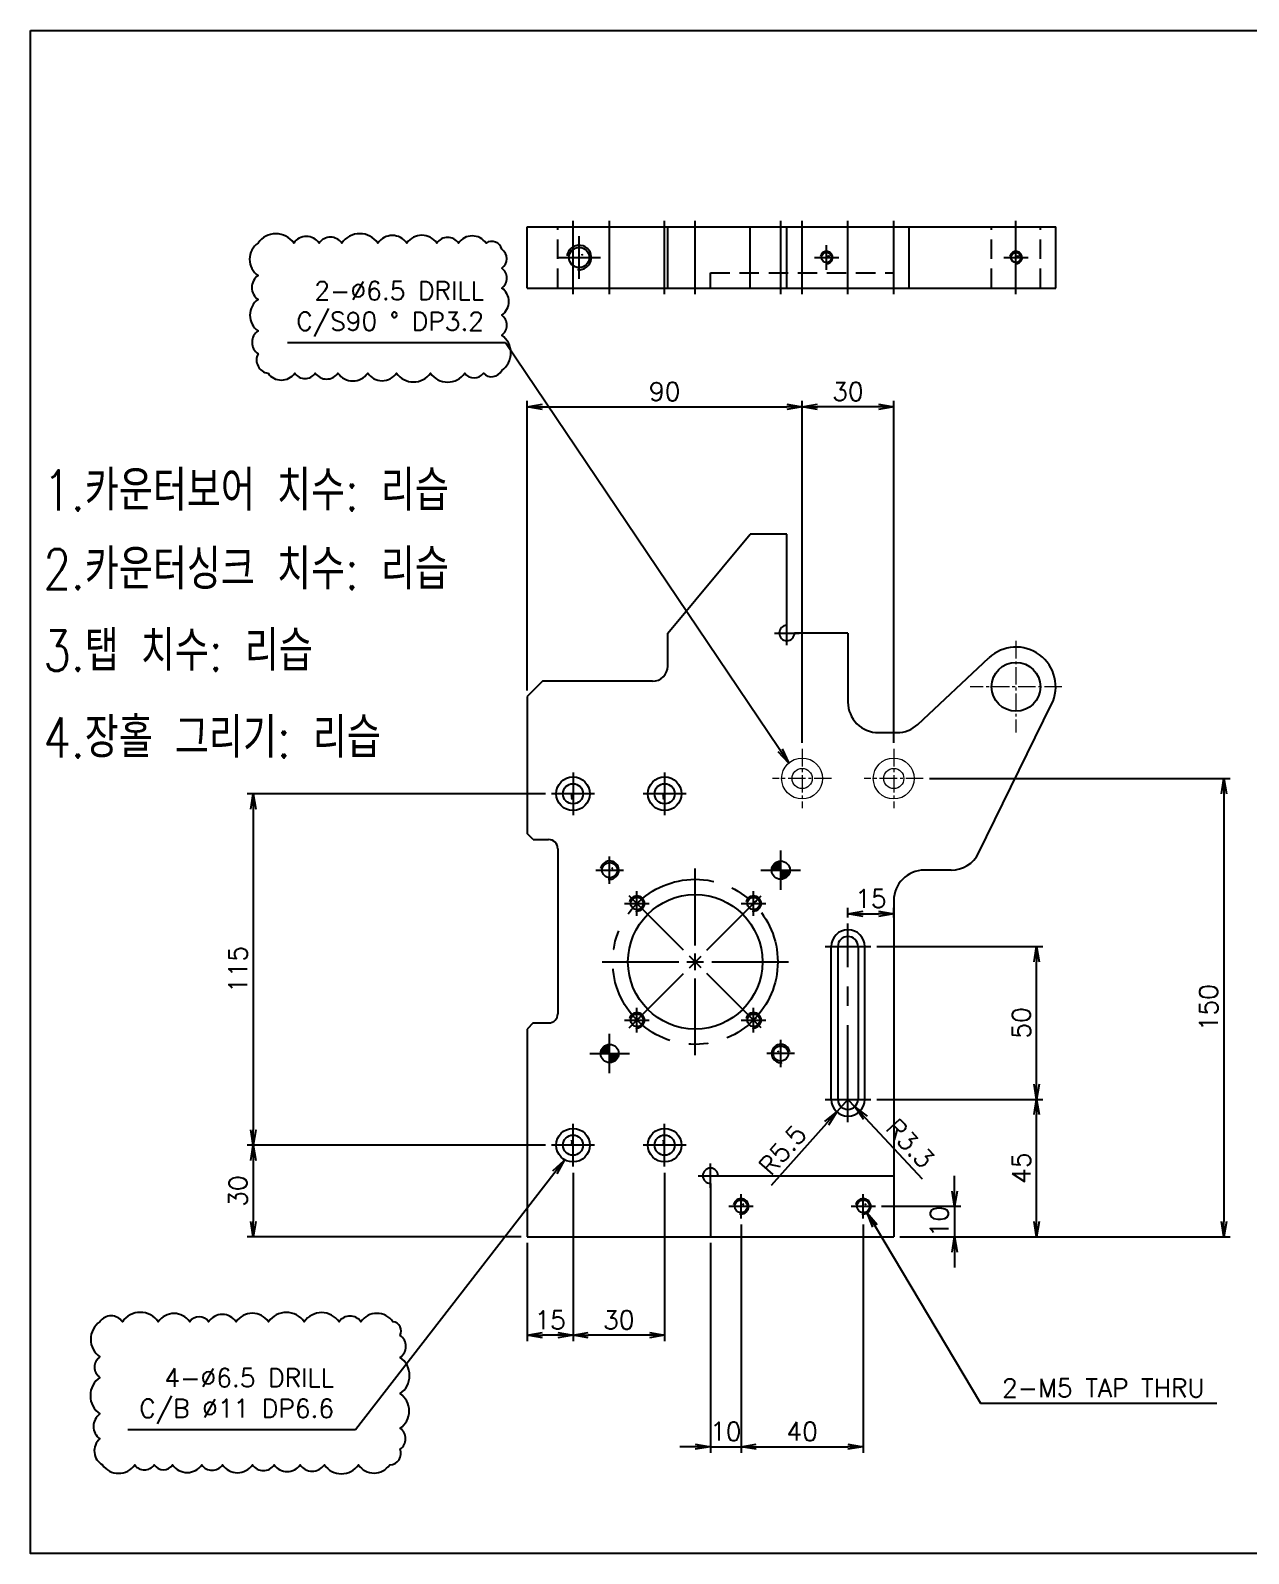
# Model space of a CAD drawing. Header units: millimetres. Extents: x -69 to 11173, y 1341 to 6119.
# Drawn here: x 9658.5 to 10057.2, y 3392.3 to 3890.7 of the extents above; entities that cross this region are included whole.
import ezdxf

# ---------------------------------------------------------------- set-up
doc = ezdxf.new("R2010")
doc.units = ezdxf.units.MM
for name, pattern in [('CENTER', [50.8, 31.75, -6.35, 6.35, -6.35]), ('CENTER2', [28.575, 19.05, -3.175, 3.175, -3.175]), ('HIDDEN', [9.525, 6.35, -3.175])]:
    doc.linetypes.add(name, pattern=pattern)
for name, color, linetype in [('0 [SD 2]', 2, 'HIDDEN'), ('1', 220, 'CENTER'), ('3', 223, 'HIDDEN'), ('CL', 1, 'CENTER'), ('O', 7, 'Continuous')]:
    doc.layers.add(name, color=color, linetype=linetype)
for name, color, linetype, lineweight in [('05. 외형선_1', 7, 'Continuous', 20), ('07. Center', 1, 'CENTER2', 13), ('AM_5', 3, 'Continuous', 25), ('CENTER', 1, 'CENTER', 25)]:
    doc.layers.add(name, color=color, linetype=linetype, lineweight=lineweight)
doc.styles.get("Standard").update_dxf_attribs({"font": 'romans.shx', "bigfont": 'whgtxt.shx'})
doc.dimstyles.new('ISO-25 x2', dxfattribs={"dimscale": 2, "dimtxt": 3, "dimasz": 2.5, "dimexe": 1, "dimexo": 1, "dimgap": 1, "dimtad": 1, "dimdsep": 46, "dimtxsty": 'Standard', "dimblk": 'OPEN', "dimcen": 2.5, "dimclrd": 4, "dimclre": 4, "dimclrt": 2, "dimadec": 1, "dimazin": 2, "dimtfac": 1, "dimtmove": 0, "dimatfit": 0, "dimldrblk": 'OPEN', "dimfxl": 1, "dimarcsym": 0})

# ---------------------------------------------------------------- blocks, each defined once
blk = doc.blocks.new('NC4_LHH')
h = blk.add_hatch(color=3)
h.paths.add_polyline_path([(0, 0), (0, 2, 0.414214), (-2, 0)])
h.paths.add_polyline_path([(2, 0), (0, 0), (0, -2, 0.414214)])
at = {"layer": 'CENTER', "ltscale": 0.3}
for p, q in [((0, -4.32), (0, 4.32)), ((-4.32, 0), (4.32, 0))]:
    blk.add_line(p, q, dxfattribs=at)
at = {"layer": 'O', "color": 3, "linetype": 'ByBlock', "lineweight": -2}
blk.add_circle((0, 0), 2, dxfattribs=at)
blk = doc.blocks.new('*U372')
at = {"layer": 'CL', "color": 0, "transparency": 16777216}
for p, q in [((0, 5.4), (0, 30.5)), ((-30.5, 0), (-5.4, 0)), ((5.4, 0), (30.5, 0)), ((0, -30.5), (0, -5.4))]:
    blk.add_line(p, q, dxfattribs=at)
at = {"layer": 'CL', "color": 0, "linetype": 'Continuous', "transparency": 16777216}
for p, q in [((-2.7, 0), (2.7, 0)), ((0, -2.7), (0, 2.7))]:
    blk.add_line(p, q, dxfattribs=at)
blk = doc.blocks.new('*U373')
at = {"layer": 'CL', "color": 0, "transparency": 16777216}
for p, q in [((0, 5.4), (0, 30.5)), ((-30.5, 0), (-5.4, 0)), ((5.4, 0), (30.5, 0)), ((0, -30.5), (0, -5.4))]:
    blk.add_line(p, q, dxfattribs=at)
at = {"layer": 'CL', "color": 0, "linetype": 'Continuous', "transparency": 16777216}
for p, q in [((-2.7, 0), (2.7, 0)), ((0, -2.7), (0, 2.7))]:
    blk.add_line(p, q, dxfattribs=at)
blk = doc.blocks.new('_OPEN')
at = {"color": 0, "linetype": 'ByBlock'}
for p, q in [((-1, 0.167), (0, 0)), ((0, 0), (-1, -0.167)), ((0, 0), (-1, 0))]:
    blk.add_line(p, q, dxfattribs=at)
blk = doc.blocks.new('*D410')
at = {"color": 4, "lineweight": -2, "transparency": 16777216}
for p, q in [((9891.12, 3499.97), (9891.12, 3425.29)), ((9931.12, 3499.97), (9931.12, 3425.29)), ((9896.12, 3427.29), (9926.12, 3427.29))]:
    blk.add_line(p, q, dxfattribs=at)
at = {"layer": 'Defpoints', "color": 0, "transparency": 16777216}
for p in [(9891.12, 3501.97), (9931.12, 3501.97), (9931.12, 3427.29)]:
    blk.add_point(p, dxfattribs=at)
at = {"color": 4, "lineweight": -2, "transparency": 16777216, "xscale": 5, "yscale": 5, "zscale": 5, "rotation": 180}
blk.add_blockref('_OPEN', (9891.12, 3427.29), dxfattribs=at)
at = {"color": 4, "lineweight": -2, "transparency": 16777216, "xscale": 5, "yscale": 5, "zscale": 5}
blk.add_blockref('_OPEN', (9931.12, 3427.29), dxfattribs=at)
at = {"color": 2, "transparency": 16777216, "insert": (9911.12, 3432.29), "char_height": 6, "attachment_point": 5}
blk.add_mtext('40', dxfattribs=at)
blk = doc.blocks.new('*D411')
at = {"color": 4, "lineweight": -2, "transparency": 16777216}
for p, q in [((9891.12, 3499.97), (9891.12, 3425.29)), ((9881.12, 3493.97), (9881.12, 3425.29)), ((9876.12, 3427.29), (9871.12, 3427.29)), ((9881.12, 3427.29), (9891.12, 3427.29)), ((9896.12, 3427.29), (9901.12, 3427.29))]:
    blk.add_line(p, q, dxfattribs=at)
at = {"layer": 'Defpoints', "color": 0, "transparency": 16777216}
for p in [(9891.12, 3501.97), (9881.12, 3495.97), (9891.12, 3427.29)]:
    blk.add_point(p, dxfattribs=at)
at = {"color": 4, "lineweight": -2, "transparency": 16777216, "xscale": 5, "yscale": 5, "zscale": 5}
blk.add_blockref('_OPEN', (9881.12, 3427.29), dxfattribs=at)
at = {"color": 4, "lineweight": -2, "transparency": 16777216, "xscale": 5, "yscale": 5, "zscale": 5, "rotation": 180}
blk.add_blockref('_OPEN', (9891.12, 3427.29), dxfattribs=at)
at = {"color": 2, "transparency": 16777216, "insert": (9886.12, 3432.29), "char_height": 6, "attachment_point": 5}
blk.add_mtext('10', dxfattribs=at)
blk = doc.blocks.new('*D412')
at = {"color": 4, "lineweight": -2, "transparency": 16777216}
for p, q in [((9961.02, 3510.97), (9961.02, 3515.97)), ((9937.12, 3505.97), (9963.02, 3505.97)), ((9961.02, 3505.97), (9961.02, 3495.97)), ((9943.12, 3495.97), (9963.02, 3495.97)), ((9961.02, 3490.97), (9961.02, 3485.97))]:
    blk.add_line(p, q, dxfattribs=at)
at = {"layer": 'Defpoints', "color": 0, "transparency": 16777216}
for p in [(9935.12, 3505.97), (9941.12, 3495.97), (9961.02, 3495.97)]:
    blk.add_point(p, dxfattribs=at)
at = {"color": 4, "lineweight": -2, "transparency": 16777216, "xscale": 5, "yscale": 5, "zscale": 5}
for p, rotation in [((9961.02, 3505.97), 270), ((9961.02, 3495.97), 90)]:
    blk.add_blockref('_OPEN', p, dxfattribs=dict(at, rotation=rotation))
at = {"color": 2, "transparency": 16777216, "insert": (9956.02, 3500.97), "char_height": 6, "attachment_point": 5, "rotation": 90}
blk.add_mtext('10', dxfattribs=at)
blk = doc.blocks.new('*D413')
at = {"color": 4, "lineweight": -2, "transparency": 16777216}
for p, q in [((9836.12, 3516.97), (9836.12, 3461.79)), ((9866.12, 3516.97), (9866.12, 3461.79)), ((9861.12, 3463.79), (9841.12, 3463.79))]:
    blk.add_line(p, q, dxfattribs=at)
at = {"layer": 'Defpoints', "color": 0, "transparency": 16777216}
for p in [(9836.12, 3518.97), (9866.12, 3518.97), (9836.12, 3463.79)]:
    blk.add_point(p, dxfattribs=at)
at = {"color": 4, "lineweight": -2, "transparency": 16777216, "xscale": 5, "yscale": 5, "zscale": 5, "rotation": 180}
blk.add_blockref('_OPEN', (9836.12, 3463.79), dxfattribs=at)
at = {"color": 4, "lineweight": -2, "transparency": 16777216, "xscale": 5, "yscale": 5, "zscale": 5}
blk.add_blockref('_OPEN', (9866.12, 3463.79), dxfattribs=at)
at = {"color": 2, "transparency": 16777216, "insert": (9851.12, 3468.79), "char_height": 6, "attachment_point": 5}
blk.add_mtext('30', dxfattribs=at)
blk = doc.blocks.new('*D414')
at = {"color": 4, "lineweight": -2, "transparency": 16777216}
for p, q in [((9836.12, 3516.97), (9836.12, 3461.79)), ((9821.12, 3493.97), (9821.12, 3461.79)), ((9831.12, 3463.79), (9826.12, 3463.79))]:
    blk.add_line(p, q, dxfattribs=at)
at = {"layer": 'Defpoints', "color": 0, "transparency": 16777216}
for p in [(9836.12, 3518.97), (9821.12, 3495.97), (9821.12, 3463.79)]:
    blk.add_point(p, dxfattribs=at)
at = {"color": 4, "lineweight": -2, "transparency": 16777216, "xscale": 5, "yscale": 5, "zscale": 5, "rotation": 180}
blk.add_blockref('_OPEN', (9821.12, 3463.79), dxfattribs=at)
at = {"color": 4, "lineweight": -2, "transparency": 16777216, "xscale": 5, "yscale": 5, "zscale": 5}
blk.add_blockref('_OPEN', (9836.12, 3463.79), dxfattribs=at)
at = {"color": 2, "transparency": 16777216, "insert": (9828.62, 3468.79), "char_height": 6, "attachment_point": 5}
blk.add_mtext('15', dxfattribs=at)
blk = doc.blocks.new('*D415')
at = {"color": 4, "lineweight": -2, "transparency": 16777216}
for p, q in [((9827.12, 3640.97), (9729.45, 3640.97)), ((9731.45, 3635.97), (9731.45, 3530.97)), ((9827.12, 3525.97), (9729.45, 3525.97))]:
    blk.add_line(p, q, dxfattribs=at)
at = {"layer": 'Defpoints', "color": 0, "transparency": 16777216}
for p in [(9829.12, 3640.97), (9731.45, 3525.97), (9829.12, 3525.97)]:
    blk.add_point(p, dxfattribs=at)
at = {"color": 4, "lineweight": -2, "transparency": 16777216, "xscale": 5, "yscale": 5, "zscale": 5}
for p, rotation in [((9731.45, 3640.97), 90), ((9731.45, 3525.97), 270)]:
    blk.add_blockref('_OPEN', p, dxfattribs=dict(at, rotation=rotation))
at = {"color": 2, "transparency": 16777216, "insert": (9726.45, 3583.47), "char_height": 6, "attachment_point": 5, "rotation": 90}
blk.add_mtext('115', dxfattribs=at)
blk = doc.blocks.new('*D416')
at = {"color": 4, "lineweight": -2, "transparency": 16777216}
for p, q in [((9827.12, 3525.97), (9729.45, 3525.97)), ((9731.45, 3520.97), (9731.45, 3500.97)), ((9819.12, 3495.97), (9729.45, 3495.97))]:
    blk.add_line(p, q, dxfattribs=at)
at = {"layer": 'Defpoints', "color": 0, "transparency": 16777216}
for p in [(9829.12, 3525.97), (9731.45, 3495.97), (9821.12, 3495.97)]:
    blk.add_point(p, dxfattribs=at)
at = {"color": 4, "lineweight": -2, "transparency": 16777216, "xscale": 5, "yscale": 5, "zscale": 5}
for p, rotation in [((9731.45, 3525.97), 90), ((9731.45, 3495.97), 270)]:
    blk.add_blockref('_OPEN', p, dxfattribs=dict(at, rotation=rotation))
at = {"color": 2, "transparency": 16777216, "insert": (9726.45, 3510.97), "char_height": 6, "attachment_point": 5, "rotation": 90}
blk.add_mtext('30', dxfattribs=at)
blk = doc.blocks.new('*D417')
at = {"color": 4, "lineweight": -2, "transparency": 16777216}
for p, q in [((9926.12, 3600.47), (9926.12, 3603.68)), ((9941.12, 3600.47), (9941.12, 3603.68)), ((9931.12, 3601.68), (9936.12, 3601.68))]:
    blk.add_line(p, q, dxfattribs=at)
at = {"layer": 'Defpoints', "color": 0, "transparency": 16777216}
for p in [(9941.12, 3601.68), (9926.12, 3598.47), (9941.12, 3598.47)]:
    blk.add_point(p, dxfattribs=at)
at = {"color": 4, "lineweight": -2, "transparency": 16777216, "xscale": 5, "yscale": 5, "zscale": 5, "rotation": 180}
blk.add_blockref('_OPEN', (9926.12, 3601.68), dxfattribs=at)
at = {"color": 4, "lineweight": -2, "transparency": 16777216, "xscale": 5, "yscale": 5, "zscale": 5}
blk.add_blockref('_OPEN', (9941.12, 3601.68), dxfattribs=at)
at = {"color": 2, "transparency": 16777216, "insert": (9933.62, 3606.68), "char_height": 6, "attachment_point": 5}
blk.add_mtext('15', dxfattribs=at)
blk = doc.blocks.new('*D418')
at = {"color": 4, "lineweight": -2, "transparency": 16777216}
for p, q in [((9935.62, 3590.97), (9989.87, 3590.97)), ((9987.87, 3545.97), (9987.87, 3585.97)), ((9935.62, 3540.97), (9989.87, 3540.97))]:
    blk.add_line(p, q, dxfattribs=at)
at = {"layer": 'Defpoints', "color": 0, "transparency": 16777216}
for p in [(9933.62, 3590.97), (9987.87, 3590.97), (9933.62, 3540.97)]:
    blk.add_point(p, dxfattribs=at)
at = {"color": 4, "lineweight": -2, "transparency": 16777216, "xscale": 5, "yscale": 5, "zscale": 5}
for p, rotation in [((9987.87, 3590.97), 90), ((9987.87, 3540.97), 270)]:
    blk.add_blockref('_OPEN', p, dxfattribs=dict(at, rotation=rotation))
at = {"color": 2, "transparency": 16777216, "insert": (9982.87, 3565.97), "char_height": 6, "attachment_point": 5, "rotation": 90}
blk.add_mtext('50', dxfattribs=at)
blk = doc.blocks.new('*D419')
at = {"color": 4, "lineweight": -2, "transparency": 16777216}
for p, q in [((9935.62, 3540.97), (9989.87, 3540.97)), ((9987.87, 3500.97), (9987.87, 3535.97)), ((9943.12, 3495.97), (9989.87, 3495.97))]:
    blk.add_line(p, q, dxfattribs=at)
at = {"layer": 'Defpoints', "color": 0, "transparency": 16777216}
for p in [(9933.62, 3540.97), (9987.87, 3540.97), (9941.12, 3495.97)]:
    blk.add_point(p, dxfattribs=at)
at = {"color": 4, "lineweight": -2, "transparency": 16777216, "xscale": 5, "yscale": 5, "zscale": 5}
for p, rotation in [((9987.87, 3540.97), 90), ((9987.87, 3495.97), 270)]:
    blk.add_blockref('_OPEN', p, dxfattribs=dict(at, rotation=rotation))
at = {"color": 2, "transparency": 16777216, "insert": (9982.87, 3518.47), "char_height": 6, "attachment_point": 5, "rotation": 90}
blk.add_mtext('45', dxfattribs=at)
blk = doc.blocks.new('*D420')
at = {"color": 4, "lineweight": -2, "transparency": 16777216}
for p, q in [((9926.12, 3540.97), (9928.37, 3538.56)), ((9931.79, 3534.91), (9950.43, 3514.99))]:
    blk.add_line(p, q, dxfattribs=at)
at = {"layer": 'Defpoints', "color": 0, "transparency": 16777216}
for p in [(9926.12, 3540.97), (9928.37, 3538.56)]:
    blk.add_point(p, dxfattribs=at)
at = {"color": 4, "lineweight": -2, "transparency": 16777216, "xscale": 5, "yscale": 5, "zscale": 5, "rotation": 133.1016773975077}
blk.add_blockref('_OPEN', (9928.37, 3538.56), dxfattribs=at)
at = {"color": 2, "transparency": 16777216, "insert": (9946.47, 3526.54), "char_height": 6, "attachment_point": 5, "rotation": 313.1017}
blk.add_mtext('R3.3', dxfattribs=at)
blk = doc.blocks.new('*D421')
at = {"color": 4, "lineweight": -2, "transparency": 16777216}
for p, q in [((9926.12, 3540.97), (9922.46, 3536.86)), ((9919.14, 3533.12), (9901, 3512.74))]:
    blk.add_line(p, q, dxfattribs=at)
at = {"layer": 'Defpoints', "color": 0, "transparency": 16777216}
for p in [(9926.12, 3540.97), (9922.46, 3536.86)]:
    blk.add_point(p, dxfattribs=at)
at = {"color": 4, "lineweight": -2, "transparency": 16777216, "xscale": 5, "yscale": 5, "zscale": 5, "rotation": 48.33031646473793}
blk.add_blockref('_OPEN', (9922.46, 3536.86), dxfattribs=at)
at = {"color": 2, "transparency": 16777216, "insert": (9904.67, 3524.39), "char_height": 6, "attachment_point": 5, "rotation": 48.3303}
blk.add_mtext('R5.5', dxfattribs=at)
blk = doc.blocks.new('*D422')
at = {"color": 4, "lineweight": -2, "transparency": 16777216}
for p, q in [((9952.79, 3645.96), (10051.18, 3645.96)), ((10049.18, 3640.96), (10049.18, 3500.97)), ((9943.12, 3495.97), (10051.18, 3495.97))]:
    blk.add_line(p, q, dxfattribs=at)
at = {"layer": 'Defpoints', "color": 0, "transparency": 16777216}
for p in [(9950.79, 3645.96), (9941.12, 3495.97), (10049.18, 3495.97)]:
    blk.add_point(p, dxfattribs=at)
at = {"color": 4, "lineweight": -2, "transparency": 16777216, "xscale": 5, "yscale": 5, "zscale": 5}
for p, rotation in [((10049.18, 3645.96), 90), ((10049.18, 3495.97), 270)]:
    blk.add_blockref('_OPEN', p, dxfattribs=dict(at, rotation=rotation))
at = {"color": 2, "transparency": 16777216, "insert": (10044.18, 3570.97), "char_height": 6, "attachment_point": 5, "rotation": 90}
blk.add_mtext('150', dxfattribs=at)
blk = doc.blocks.new('*D423')
at = {"color": 4, "lineweight": -2, "transparency": 16777216}
for p, q in [((9911.12, 3657.63), (9911.12, 3769.59)), ((9941.12, 3657.63), (9941.12, 3769.59)), ((9936.12, 3767.59), (9916.12, 3767.59))]:
    blk.add_line(p, q, dxfattribs=at)
at = {"layer": 'Defpoints', "color": 0, "transparency": 16777216}
for p in [(9911.12, 3767.59), (9911.12, 3655.63), (9941.12, 3655.63)]:
    blk.add_point(p, dxfattribs=at)
at = {"color": 4, "lineweight": -2, "transparency": 16777216, "xscale": 5, "yscale": 5, "zscale": 5, "rotation": 180}
blk.add_blockref('_OPEN', (9911.12, 3767.59), dxfattribs=at)
at = {"color": 4, "lineweight": -2, "transparency": 16777216, "xscale": 5, "yscale": 5, "zscale": 5}
blk.add_blockref('_OPEN', (9941.12, 3767.59), dxfattribs=at)
at = {"color": 2, "transparency": 16777216, "insert": (9926.12, 3772.59), "char_height": 6, "attachment_point": 5}
blk.add_mtext('30', dxfattribs=at)
blk = doc.blocks.new('*D424')
at = {"color": 4, "lineweight": -2, "transparency": 16777216}
for p, q in [((9821.12, 3674.77), (9821.12, 3769.59)), ((9911.12, 3657.63), (9911.12, 3769.59)), ((9826.12, 3767.59), (9906.12, 3767.59))]:
    blk.add_line(p, q, dxfattribs=at)
at = {"layer": 'Defpoints', "color": 0, "transparency": 16777216}
for p in [(9911.12, 3767.59), (9821.12, 3672.77), (9911.12, 3655.63)]:
    blk.add_point(p, dxfattribs=at)
at = {"color": 4, "lineweight": -2, "transparency": 16777216, "xscale": 5, "yscale": 5, "zscale": 5, "rotation": 180}
blk.add_blockref('_OPEN', (9821.12, 3767.59), dxfattribs=at)
at = {"color": 4, "lineweight": -2, "transparency": 16777216, "xscale": 5, "yscale": 5, "zscale": 5}
blk.add_blockref('_OPEN', (9911.12, 3767.59), dxfattribs=at)
at = {"color": 2, "transparency": 16777216, "insert": (9866.12, 3772.59), "char_height": 6, "attachment_point": 5}
blk.add_mtext('90', dxfattribs=at)

msp = doc.modelspace()

# ---------------------------------------------------------------- linework, layer by layer
for p, q in [((9821.11773, 3806.45314), (9821.11773, 3826.45314)), ((9821.11773, 3826.45314), (9994.11773, 3826.45314)), ((9867.11773, 3806.45314), (9867.11773, 3826.45314)), ((9894.11773, 3806.45314), (9894.11773, 3826.45314)), ((9906.11773, 3806.45314), (9906.11773, 3826.45314)), ((9926.11773, 3806.45314), (9926.11773, 3826.45314)), ((9946.11773, 3806.45314), (9946.11773, 3826.45314)), ((9994.11773, 3806.45314), (9994.11773, 3826.45314)), ((9821.11773, 3806.45314), (9994.11773, 3806.45314)), ((9867.11773, 3693.56804), (9894.11773, 3725.96804)), ((9906.11773, 3725.96804), (9894.11773, 3725.96804)), ((9906.11773, 3696.06804), (9906.11773, 3725.96804)), ((9867.11773, 3682.76804), (9867.11773, 3693.56804)), ((9926.11773, 3693.56804), (9908.61773, 3693.56804)), ((9949.00302, 3663.6699), (9972.2243, 3685.44996)), ((9826.11773, 3677.76804), (9821.11773, 3672.76804)), ((9862.11773, 3677.76804), (9826.11773, 3677.76804)), ((9821.11773, 3672.76804), (9821.11773, 3627.96804)), ((9968.86455, 3621.55765), (9992.78508, 3670.23453)), ((9823.11773, 3625.96804), (9821.11773, 3627.96804)), ((9823.11773, 3625.96804), (9828.11773, 3625.96804)), ((9831.11773, 3622.96804), (9831.11773, 3568.96804)), ((9959.88967, 3615.96804), (9951.11773, 3615.96804)), ((9941.11773, 3605.96804), (9941.11773, 3495.96804)), ((9920.61773, 3540.96804), (9920.61773, 3590.96804)), ((9922.81773, 3590.96804), (9922.81773, 3540.96804)), ((9929.41773, 3590.96804), (9929.41773, 3540.96804)), ((9931.61773, 3540.96804), (9931.61773, 3590.96804)), ((9823.11773, 3565.96804), (9821.11773, 3563.96804)), ((9821.11773, 3563.96804), (9821.11773, 3495.96804)), ((9823.11773, 3565.96804), (9828.11773, 3565.96804)), ((9883.61773, 3515.96804), (9941.11773, 3515.96804)), ((9881.11773, 3513.46804), (9881.11773, 3495.96804)), ((9821.11773, 3495.96804), (9941.11773, 3495.96804))]:
    msp.add_line(p, q)
at = {"color": 5}
msp.add_lwpolyline([(9658.5199, 3890.7478), (10265.79393, 3890.7478), (10265.79393, 3392.34245), (9658.5199, 3392.34245)], close=True, dxfattribs=at)
for centre, radius in [((9838.11773, 3816.45314), 3.32342), ((9919.11773, 3816.45314), 1.63916), ((9981.11773, 3816.45314), 1.63916), ((9981.11773, 3675.96804), 8), ((9836.11773, 3640.96804), 5.5), ((9836.11773, 3640.96804), 3.3), ((9866.11773, 3640.96804), 5.5), ((9866.11773, 3640.96804), 3.3), ((9848.11773, 3615.96804), 2.45873), ((9876.11773, 3585.96804), 22), ((9857.02585, 3605.05992), 2.06699), ((9895.20961, 3605.05992), 2.06699), ((9857.02585, 3566.87615), 2.06699), ((9895.20961, 3566.87615), 2.06699), ((9904.11773, 3555.96804), 2.45873), ((9836.11773, 3525.96804), 5.5), ((9836.11773, 3525.96804), 3.3), ((9866.11773, 3525.96804), 5.5), ((9866.11773, 3525.96804), 3.3), ((9891.11773, 3505.96804), 2.06699), ((9931.11773, 3505.96804), 2.06699)]:
    msp.add_circle(centre, radius)
for centre, radius, start, end in [((9906.11773, 3693.56804), 2.5, 90, 0), ((9981.11773, 3675.96804), 13, 333.8298276, 133.1656605), ((9862.11773, 3682.76804), 5, 270, 0), ((9942.16192, 3670.96369), 10, 270, 313.1656605), ((9828.11773, 3622.96804), 3, 0, 90), ((9959.88967, 3625.96804, 0), 10, 270, 333.8298276), ((9951.11773, 3605.96804), 10, 90, 180), ((9926.11773, 3590.96804), 5.5, 0, 180), ((9926.11773, 3590.96804), 3.3, 0, 180), ((9828.11773, 3568.96804), 3, 270, 0), ((9926.11773, 3540.96804), 5.5, 180, 0), ((9926.11773, 3540.96804), 3.3, 180, 0), ((9881.11773, 3515.96804), 2.5, 360, 270)]:
    msp.add_arc(centre, radius, start, end)
at = {"layer": '0 [SD 2]'}
for p, q in [((9831.11773, 3806.45314), (9831.11773, 3826.45314)), ((9973.11773, 3806.45314), (9973.11773, 3826.45314)), ((9989.11773, 3806.45314), (9989.11773, 3826.45314)), ((9881.11773, 3811.45314), (9941.11773, 3811.45314)), ((9881.11773, 3806.45314), (9881.11773, 3811.45314)), ((9941.11773, 3806.45314), (9941.11773, 3811.45314))]:
    msp.add_line(p, q, dxfattribs=at)
at = {"layer": '05. 외형선_1'}
for centre, radius in [((9911.11773, 3645.96369), 6.7), ((9911.11773, 3645.96369), 3.3), ((9941.11773, 3645.96369), 6.7), ((9941.11773, 3645.96369), 3.3)]:
    msp.add_circle(centre, radius, dxfattribs=at)
at = {"layer": '07. Center', "ltscale": 0.3}
for p, q in [((9981.11773, 3690.96804), (9981.11773, 3660.96804)), ((9996.11773, 3675.96804), (9966.11773, 3675.96804)), ((9911.11773, 3655.6311), (9911.11773, 3636.29627)), ((9941.11773, 3655.6311), (9941.11773, 3636.29627)), ((9920.78515, 3645.96369), (9901.45032, 3645.96369)), ((9950.78515, 3645.96369), (9931.45032, 3645.96369))]:
    msp.add_line(p, q, dxfattribs=at)
at = {"layer": '1', "ltscale": 4}
for p, q in [((9838.11773, 3809.45314), (9838.11773, 3823.45314)), ((9831.11773, 3816.45314), (9845.11773, 3816.45314)), ((9836.11773, 3647.96804), (9836.11773, 3633.96804)), ((9866.11773, 3647.96804), (9866.11773, 3633.96804)), ((9843.11773, 3640.96804), (9829.11773, 3640.96804)), ((9873.11773, 3640.96804), (9859.11773, 3640.96804)), ((9848.11773, 3611.46804), (9848.11773, 3620.46804)), ((9843.61773, 3615.96804), (9852.61773, 3615.96804)), ((9904.11773, 3551.46804), (9904.11773, 3560.46804)), ((9908.61773, 3555.96804), (9899.61773, 3555.96804)), ((9836.11773, 3518.96804), (9836.11773, 3532.96804)), ((9866.11773, 3518.96804), (9866.11773, 3532.96804)), ((9843.11773, 3525.96804), (9829.11773, 3525.96804)), ((9873.11773, 3525.96804), (9859.11773, 3525.96804))]:
    msp.add_line(p, q, dxfattribs=at)
at = {"layer": '1', "ltscale": 3}
for p, q in [((9919.11773, 3812.45314), (9919.11773, 3820.45314)), ((9981.11773, 3812.45314), (9981.11773, 3820.45314)), ((9915.11773, 3816.45314), (9923.11773, 3816.45314)), ((9977.11773, 3816.45314), (9985.11773, 3816.45314)), ((9902.11773, 3693.56804), (9910.11773, 3693.56804)), ((9906.11773, 3689.56804), (9906.11773, 3697.56804)), ((9857.02585, 3601.05992), (9857.02585, 3609.05992)), ((9895.20961, 3601.05992), (9895.20961, 3609.05992)), ((9853.02585, 3605.05992), (9861.02585, 3605.05992)), ((9891.20961, 3605.05992), (9899.20961, 3605.05992)), ((9857.02585, 3562.87615), (9857.02585, 3570.87615)), ((9895.20961, 3562.87615), (9895.20961, 3570.87615)), ((9853.02585, 3566.87615), (9861.02585, 3566.87615)), ((9891.20961, 3566.87615), (9899.20961, 3566.87615)), ((9881.11773, 3511.96804), (9881.11773, 3519.96804)), ((9877.11773, 3515.96804), (9885.11773, 3515.96804)), ((9891.11773, 3501.96804), (9891.11773, 3509.96804)), ((9931.11773, 3501.96804), (9931.11773, 3509.96804)), ((9887.11773, 3505.96804), (9895.11773, 3505.96804)), ((9927.11773, 3505.96804), (9935.11773, 3505.96804))]:
    msp.add_line(p, q, dxfattribs=at)
at = {"layer": '1', "color": 1, "linetype": 'ByBlock'}
for points in [[(9733.01515, 3821.1781, 0.52056705), (9733.01515, 3810.5463, 0.52056705), (9733.01515, 3802.68992, 0.52056705), (9733.01515, 3792.45859, 0.52056705), (9733.01515, 3784.92028, 0.52056705), (9736.28715, 3778.60678, 0.52056705), (9745.03876, 3778.60678, 0.52056705), (9751.73366, 3778.60678, 0.52056705), (9759.18006, 3778.60678, 0.52056705), (9768.90527, 3778.60678, 0.52056705), (9778.35948, 3778.60678, 0.52056705), (9789.43641, 3778.60678, 0.52056705), (9800.7025, 3778.60678, 0.52056705), (9806.77319, 3778.60678, 0.52056705), (9812.80432, 3779.48351, 0.52056705), (9812.80432, 3791.02006, 0.52056705), (9812.80432, 3797.56463, 0.52056705), (9812.80432, 3806.46383, 0.52056705), (9812.80432, 3812.98331, 0.52056705), (9812.80432, 3819.12596, 0.52056705), (9807.64517, 3821.1781, 0.52056705), (9798.6286, 3821.1781, 0.52056705), (9791.53763, 3821.1781, 0.52056705), (9781.71354, 3821.1781, 0.52056705), (9772.23772, 3821.1781, 0.52056705), (9760.42871, 3821.1781, 0.52056705), (9753.00703, 3821.1781, 0.52056705), (9744.69233, 3821.1781, 0.52056705)], [(9681.23917, 3468.20648, 0.52056705), (9681.23917, 3456.6963, 0.52056705), (9681.23917, 3449.98272, 0.52056705), (9681.23917, 3438.02446, 0.52056705), (9681.23917, 3429.88371, 0.52056705), (9682.1068, 3421.35152, 0.52056705), (9692.64173, 3421.35152, 0.52056705), (9699.03578, 3421.35152, 0.52056705), (9705.05537, 3421.35152, 0.52056705), (9714.59656, 3421.35152, 0.52056705), (9721.35244, 3421.35152, 0.52056705), (9731.20546, 3421.35152, 0.52056705), (9738.30541, 3421.35152, 0.52056705), (9746.7624, 3421.35152, 0.52056705), (9754.71894, 3421.35152, 0.52056705), (9765.87296, 3421.35152, 0.52056705), (9776.1237, 3421.35152, 0.52056705), (9779.55312, 3426.48053, 0.52056705), (9779.55312, 3433.32705, 0.52056705), (9779.55312, 3444.6609, 0.52056705), (9779.55312, 3456.5221, 0.52056705), (9779.55312, 3463.7028, 0.52056705), (9777.14454, 3468.20648, 0.52056705), (9766.68432, 3468.20648, 0.52056705), (9759.53622, 3468.20648, 0.52056705), (9748.12583, 3468.20648, 0.52056705), (9736.44372, 3468.20648, 0.52056705), (9725.8599, 3468.20648, 0.52056705), (9716.80634, 3468.20648, 0.52056705), (9710.66278, 3468.20648, 0.52056705), (9700.36113, 3468.20648, 0.52056705), (9688.59881, 3468.20648, 0.52056705)]]:
    msp.add_lwpolyline(points, format="xyb", close=True, dxfattribs=at)
at = {"layer": '1', "linetype": 'ByBlock'}
for centre, radius, start, end in [((9838.11773, 3816.45314), 4, 262.8192442, 172.8192442), ((9919.11773, 3816.45314), 2, 261.3730734, 171.3730734), ((9981.11773, 3816.45314), 2, 261.3730734, 171.3730734), ((9848.11773, 3615.96804), 3, 260.4059318, 170.4059318), ((9857.02585, 3605.05992), 2.5, 258.463041, 168.463041), ((9895.20961, 3605.05992), 2.5, 258.463041, 168.463041), ((9857.02585, 3566.87615), 2.5, 258.463041, 168.463041), ((9895.20961, 3566.87615), 2.5, 258.463041, 168.463041), ((9904.11773, 3555.96804), 3, 9.5940682, 279.5940682), ((9891.11773, 3505.96804), 2.5, 258.463041, 168.463041), ((9931.11773, 3505.96804), 2.5, 258.463041, 168.463041)]:
    msp.add_arc(centre, radius, start, end, dxfattribs=at)
at = {"layer": 'AM_5', "color": 0}
for p, q in [((9926.11773, 3693.56804), (9926.11773, 3670.96369)), ((9936.11773, 3660.96369), (9942.16192, 3660.96369))]:
    msp.add_line(p, q, dxfattribs=at)
msp.add_arc((9936.11773, 3670.96369), 10, 180, 270, dxfattribs=at)
at = {"layer": 'CL'}
for p, q in [((9836.11773, 3804.45314), (9836.11773, 3828.45314)), ((9848.11773, 3804.45314), (9848.11773, 3828.45314)), ((9866.11773, 3804.45314), (9866.11773, 3828.45314)), ((9876.11773, 3804.45314), (9876.11773, 3828.45314)), ((9904.11773, 3804.45314), (9904.11773, 3828.45314)), ((9911.11773, 3804.45314), (9911.11773, 3828.45314)), ((9926.11773, 3804.45314), (9926.11773, 3828.45314)), ((9941.11773, 3804.45314), (9941.11773, 3828.45314)), ((9981.11773, 3804.45314), (9981.11773, 3828.45314)), ((9926.11773, 3533.46804), (9926.11773, 3598.46804)), ((9918.61773, 3590.96804), (9933.61773, 3590.96804)), ((9918.61773, 3540.96804), (9933.61773, 3540.96804))]:
    msp.add_line(p, q, dxfattribs=at)
msp.add_circle((9876.11773, 3585.96804), 27, dxfattribs=at)

# ---------------------------------------------------------------- block references
at = {"layer": 'CL', "rotation": 45.00000000000001}
msp.add_blockref('*U373', (9876.11773, 3585.96804), dxfattribs=at)
at = {"layer": 'CL'}
msp.add_blockref('*U372', (9876.11773, 3585.96804), dxfattribs=at)
at = {"layer": 'O', "xscale": 1.5, "yscale": 1.5, "zscale": 1.5}
for p in [(9904.11773, 3615.96804), (9848.11773, 3555.96804)]:
    msp.add_blockref('NC4_LHH', p, dxfattribs=at)

# ---------------------------------------------------------------- texts
at = {"color": 7, "true_color": 0xffffff, "width": 0.8}
for s, p in [('1.카운터보어 치수: 리습', (9662.74838, 3733.6447)), ('2.카운터싱크 치수: 리습', (9662.74838, 3707.88429)), ('3.탭 치수: 리습', (9662.74838, 3681.18997)), ('4.장홀 그리기: 리습', (9662.74838, 3652.78333))]:
    msp.add_text(s, height=13.1625, dxfattribs=at).set_placement(p)
at = {"color": 2, "char_height": 6}
for s, insert, attachment_point in [('2-%%C6.5 DRILL\\PC/S90 %%D DP3.2', (9806.98141, 3790.5673), 9), ('4-%%C6.5 DRILL\\PC/B %%C11 DP6.6', (9757.89862, 3434.83812), 9), ('2-M5 TAP THRU', (9976.5373, 3443.54503), 7)]:
    msp.add_mtext(s, dxfattribs=dict(at, insert=insert, attachment_point=attachment_point))
at = {"layer": '3'}
for s, height, p in [('M8', 0.25, (9838.84357, 3817.24071)), ('M4', 0.333333, (9919.48065, 3816.79693)), ('M4', 0.333333, (9981.48065, 3816.79693)), ('M6', 0.25, (9848.66211, 3616.48371)), ('M5', 0.25, (9857.46181, 3605.57155)), ('M5', 0.25, (9895.64558, 3605.57155)), ('M5', 0.25, (9857.46181, 3567.38778)), ('M5', 0.25, (9895.64558, 3567.38778)), ('M6', 0.25, (9903.03764, 3556.48371)), ('M5', 0.25, (9891.55369, 3506.47967)), ('M5', 0.25, (9931.55369, 3506.47967))]:
    msp.add_text(s, height=height, dxfattribs=at).set_placement(p)
for p in [(9835.79206, 3639.27348), (9865.79206, 3639.27348), (9835.79206, 3526.20351), (9865.79206, 3526.20351)]:
    msp.add_text('M6 C/B', height=0.25, rotation=90, dxfattribs=at).set_placement(p)

# ---------------------------------------------------------------- dimensions: what is measured, and where the dimension line sits
for base, p1, p2, picture, middle in [((9911.11773, 3767.58624), (9821.11773, 3672.76804), (9911.11773, 3655.6311), '*D424', (9866.11773, 3772.58624)), ((9941.11773, 3601.67786), (9926.11773, 3598.46804), (9941.11773, 3598.46804), '*D417', (9933.61773, 3606.67786)), ((9821.11773, 3463.79027), (9836.11773, 3518.96804), (9821.11773, 3495.96804), '*D414', (9828.61773, 3468.79027)), ((9836.11773, 3463.79027), (9866.11773, 3518.96804), (9836.11773, 3518.96804), '*D413', (9851.11773, 3468.79027)), ((9931.11773, 3427.28575), (9891.11773, 3501.96804), (9931.11773, 3501.96804), '*D410', (9911.11773, 3432.28575))]:
    dim = msp.add_linear_dim(base=base, p1=p1, p2=p2, dimstyle='ISO-25 x2')
    dim.commit()
    dim.dimension.update_dxf_attribs({"geometry": picture, "text_midpoint": middle})
for base, p1, p2, picture, middle in [((9911.11773, 3767.58624), (9941.11773, 3655.6311), (9911.11773, 3655.6311), '*D423', (9926.11773, 3767.58624)), ((9891.11773, 3427.28575), (9881.11773, 3495.96804), (9891.11773, 3501.96804), '*D411', (9886.11773, 3427.28575))]:
    dim = msp.add_linear_dim(base=base, p1=p1, p2=p2, dimstyle='ISO-25 x2')
    dim.commit()
    dim.dimension.update_dxf_attribs({"geometry": picture, "text_midpoint": middle, "dimtype": 160})
for base, p1, picture, middle in [((10049.17557, 3495.96804), (9950.78515, 3645.96369), '*D422', (10049.17557, 3570.96586)), ((9961.02171, 3495.96804), (9935.11773, 3505.96804), '*D412', (9961.02171, 3500.96804))]:
    dim = msp.add_linear_dim(base=base, p1=p1, p2=(9941.11773, 3495.96804), angle=90, dimstyle='ISO-25 x2')
    dim.commit()
    dim.dimension.update_dxf_attribs({"geometry": picture, "text_midpoint": middle, "dimtype": 160})
for base, p1, p2, picture, middle in [((9731.44517, 3525.96804), (9829.11773, 3640.96804), (9829.11773, 3525.96804), '*D415', (9726.44517, 3583.46804)), ((9987.87102, 3590.96804), (9933.61773, 3540.96804), (9933.61773, 3590.96804), '*D418', (9982.87102, 3565.96804)), ((9987.87102, 3540.96804), (9941.11773, 3495.96804), (9933.61773, 3540.96804), '*D419', (9982.87102, 3518.46804)), ((9731.44517, 3495.96804), (9829.11773, 3525.96804), (9821.11773, 3495.96804), '*D416', (9726.44517, 3510.96804))]:
    dim = msp.add_linear_dim(base=base, p1=p1, p2=p2, angle=90, dimstyle='ISO-25 x2')
    dim.commit()
    dim.dimension.update_dxf_attribs({"geometry": picture, "text_midpoint": middle})
for mpoint, picture, middle in [((9922.46114, 3536.85959), '*D421', (9904.66967, 3524.39026)), ((9928.37261, 3538.55857), '*D420', (9946.47013, 3526.53775))]:
    dim = msp.add_radius_dim(center=(9926.11773, 3540.96804), mpoint=mpoint, dimstyle='ISO-25 x2')
    dim.commit()
    dim.dimension.update_dxf_attribs({"geometry": picture, "text_midpoint": middle})

# ---------------------------------------------------------------- leaders
at = {"annotation_type": 0, "has_hookline": 1}
for points, hookline_direction, text_width in [([(9906.73354, 3651.03014), (9813.98141, 3788.5673), (9808.98141, 3788.5673)], 1, 64.32143), ([(9833.21131, 3521.00693), (9764.89862, 3432.83812), (9759.89862, 3432.83812)], 1, 67.46429), ([(9932.4422, 3503.84771), (9969.5373, 3441.54503), (9974.5373, 3441.54503)], 0, 70.32143)]:
    msp.add_leader(points, dimstyle='ISO-25 x2', dxfattribs=dict(at, hookline_direction=hookline_direction, text_width=text_width))

doc.saveas('drawing.dxf')
